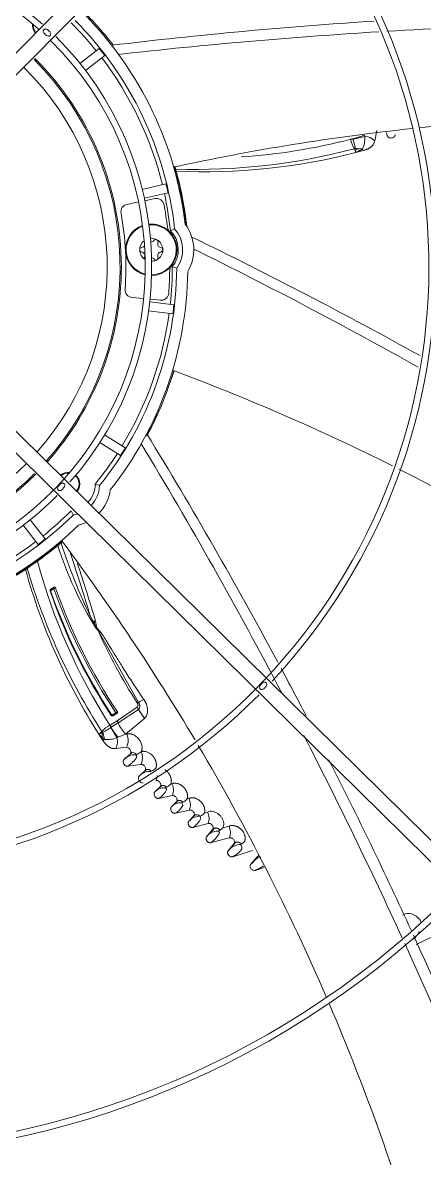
# Model space of a CAD drawing. Header units: millimetres. Extents: x 113490 to 142599, y -20467 to 115.
# Drawn here: x 131372.2 to 131527.9, y -11706.1 to -11265.2 of the extents above; entities that cross this region are included whole.
import ezdxf

# ---------------------------------------------------------------- set-up
doc = ezdxf.new("R2010")
doc.units = ezdxf.units.MM
doc.layers.add('DV3_0', color=7, linetype='Continuous')

msp = doc.modelspace()

# ---------------------------------------------------------------- linework, layer by layer
at = {"layer": 'DV3_0', "color": 7, "linetype": 'Continuous', "lineweight": 15}
for p, q in [((131455.86, -11189.57), (131305.36, -11342.19)), ((131310.28, -11345.75), (131460.19, -11193.73)), ((131401.88, -11275.23), (131394.44, -11281.05)), ((131404.03, -11277.99), (131396.6, -11283.8)), ((131508.72, -11311.09), (131509.54, -11307.04)), ((131499.42, -11310.5), (131499.4, -11310.42)), ((131500.38, -11310.46), (131500.33, -11310.31)), ((131504.85, -11309.41), (131500.38, -11310.46)), ((131500.39, -11310.5), (131500.38, -11310.46)), ((131500.79, -11314.18), (131501.15, -11313.76)), ((131500.83, -11314.21), (131501.16, -11313.9)), ((131500.88, -11314.26), (131500.83, -11314.21)), ((131500.88, -11314.26), (131501.12, -11314.17)), ((131501.16, -11313.9), (131501.15, -11313.76)), ((131504.04, -11314.26), (131501.16, -11313.9)), ((131504.24, -11314.88), (131501.46, -11315.62)), ((131427.8, -11327.82), (131418.6, -11329.94)), ((131428.59, -11331.23), (131419.39, -11333.35)), ((131412.71, -11335.76), (131417.15, -11334.84)), ((131419.6, -11334.33), (131423.48, -11333.52)), ((131429.5, -11345.99), (131431.14, -11345.23)), ((131430.24, -11359.99), (131431.94, -11360.57)), ((131623.33, -11674.11), (131314.04, -11369.11)), ((131419.12, -11372.36), (131414.6, -11371.91)), ((131425.55, -11373.01), (131421.6, -11372.61)), ((131310.48, -11374.03), (131619.15, -11678.41)), ((131430.44, -11378.23), (131421.07, -11377.08)), ((131430.87, -11374.76), (131421.5, -11373.61)), ((131412.01, -11430.27), (131404.01, -11425.27)), ((131410.16, -11433.24), (131402.15, -11428.24)), ((131400.37, -11444.32), (131402.06, -11444.94)), ((131390.99, -11454.74), (131391.79, -11456.35)), ((131378.24, -11467.79), (131372.42, -11460.35)), ((131380.99, -11465.63), (131375.18, -11458.19)), ((131382.87, -11485.9), (131382.93, -11485.8)), ((131383.05, -11485.8), (131384.34, -11484.95)), ((131383.16, -11485.2), (131384.45, -11484.35)), ((131400.71, -11499.77), (131400.61, -11499.62)), ((131400.71, -11499.77), (131400.7, -11499.63)), ((131400.92, -11499.97), (131400.91, -11499.67)), ((131408.84, -11536.24), (131416.58, -11530.94)), ((131409.23, -11537.03), (131417.09, -11531.82)), ((131416.58, -11530.94), (131417.09, -11531.82)), ((131416.62, -11529.31), (131417.12, -11529.09)), ((131417.09, -11531.82), (131419.41, -11535.29)), ((131406.12, -11537.91), (131408.84, -11536.24)), ((131406.71, -11534.08), (131406.53, -11534.15)), ((131408.34, -11533.11), (131406.84, -11534.01)), ((131408.89, -11533.31), (131407.39, -11534.22)), ((131402.92, -11540.5), (131402.96, -11540.44)), ((131402.92, -11540.5), (131403.08, -11540.71)), ((131402.96, -11540.44), (131403.35, -11540.66)), ((131402.97, -11540.39), (131403.48, -11540.61)), ((131403.35, -11540.66), (131403.48, -11540.61)), ((131403.89, -11543.51), (131403.35, -11540.66)), ((131406.05, -11537.95), (131406.12, -11537.91)), ((131406.35, -11538.87), (131406.38, -11538.85)), ((131406.38, -11538.85), (131406.51, -11538.76)), ((131408.75, -11542.78), (131406.38, -11538.85)), ((131406.51, -11538.76), (131409.23, -11537.03)), ((131403.36, -11543.9), (131401.8, -11541.48)), ((131412.09, -11541.49), (131409.23, -11542.59)), ((131408.33, -11546.98), (131412.42, -11546.53)), ((131413.87, -11549.14), (131411.54, -11551.25)), ((131414.44, -11548.69), (131412.74, -11550.23)), ((131416.16, -11549.51), (131416.51, -11549.33)), ((131418.08, -11553.14), (131413, -11553.86)), ((131416.52, -11550.13), (131416.16, -11549.51)), ((131417.42, -11557.72), (131419.58, -11555.71)), ((131420.27, -11555.15), (131418.58, -11556.71)), ((131421.98, -11555.94), (131422.18, -11555.83)), ((131423.89, -11554.67), (131423.83, -11554.69)), ((131423.48, -11563.83), (131425.48, -11561.91)), ((131426.14, -11561.36), (131423.96, -11563.44)), ((131427.57, -11562.26), (131428.03, -11561.99)), ((131427.57, -11562.26), (131427.83, -11562.66)), ((131427.83, -11562.66), (131428.06, -11563.09)), ((131430.11, -11560.69), (131429.66, -11560.81)), ((131430.22, -11565.27), (131425.05, -11566.36)), ((131436.66, -11566.39), (131435.98, -11566.59)), ((131429.91, -11569.66), (131431.83, -11567.75)), ((131432.49, -11567.2), (131430.38, -11569.27)), ((131436.86, -11570.88), (131431.53, -11572.14)), ((131433.93, -11568.07), (131434.37, -11567.8)), ((131434.17, -11568.57), (131434.38, -11569.09)), ((131436.66, -11575.22), (131438.52, -11573.31)), ((131436.66, -11575.22), (131437.73, -11574.22)), ((131439.16, -11572.76), (131437.13, -11574.83)), ((131441.06, -11573.32), (131441.21, -11573.75)), ((131441.21, -11573.75), (131441.33, -11574.17)), ((131443.88, -11571.67), (131442.68, -11572.06)), ((131444.15, -11576.13), (131438.33, -11577.66)), ((131443.57, -11581.16), (131445.89, -11578.49)), ((131446.56, -11577.92), (131444.63, -11580.13)), ((131447.26, -11579.1), (131448.13, -11579.05)), ((131448.13, -11579.05), (131448.75, -11578.64)), ((131448.13, -11579.05), (131448.35, -11579.34)), ((131448.35, -11579.34), (131448.57, -11579.66)), ((131452.11, -11577.2), (131449.74, -11577.96)), ((131452.39, -11581.67), (131445.29, -11583.54)), ((131451.91, -11586.69), (131454.16, -11583.99)), ((131454.83, -11583.41), (131452.99, -11585.6)), ((131456.29, -11584.3), (131456.73, -11584.26)), ((131456.73, -11584.26), (131457.05, -11584.04)), ((131451.91, -11586.69), (131453.25, -11585.41)), ((131461.4, -11586.62), (131453.7, -11589.02)), ((131457.08, -11584.96), (131457.16, -11585.24)), ((131460.62, -11592), (131463.23, -11588.9)), ((131463.89, -11588.35), (131461.12, -11591.61)), ((131465.82, -11593.16), (131462.45, -11594.3)), ((131530.55, -11620.32), (131524.83, -11623.06))]:
    msp.add_line(p, q, dxfattribs=at)
at = {"layer": 'DV3_0', "color": 7, "linetype": 'Continuous', "lineweight": 20}
for p, q in [((131499.42, -11310.52), (131499.42, -11310.5)), ((131500.33, -11310.31), (131504.82, -11308.9)), ((131504.82, -11308.9), (131504.85, -11309.41)), ((131500.83, -11314.21), (131500.79, -11314.18)), ((131501.46, -11315.62), (131500.88, -11314.26)), ((131501.12, -11314.17), (131503.07, -11314.84)), ((131503.07, -11314.84), (131501.46, -11315.62)), ((131504.04, -11314.26), (131503.07, -11314.84)), ((131504.24, -11314.88), (131504.04, -11314.26)), ((131424.38, -11417.6), (131424.25, -11417.54)), ((131399.5, -11497.65), (131398.54, -11495.79)), ((131400.27, -11499.05), (131399.95, -11497.6)), ((131400.61, -11499.62), (131400.27, -11499.05)), ((131400.91, -11499.67), (131400.49, -11497.55)), ((131400.61, -11499.62), (131400.7, -11499.63)), ((131400.91, -11500.06), (131400.67, -11500.39)), ((131401.44, -11501.2), (131400.67, -11500.39)), ((131400.7, -11499.63), (131400.91, -11499.67)), ((131400.82, -11499.94), (131400.71, -11499.77)), ((131400.82, -11499.94), (131400.92, -11499.97)), ((131400.91, -11500.06), (131400.92, -11499.97)), ((131401.17, -11500.63), (131400.91, -11500.06)), ((131401.44, -11501.2), (131401.17, -11500.63)), ((131401.44, -11501.2), (131401.68, -11500.87)), ((131417.12, -11529.09), (131401.44, -11501.2)), ((131419.41, -11535.29), (131412.09, -11541.49)), ((131401.8, -11541.48), (131402.92, -11540.5)), ((131402.96, -11540.44), (131402.97, -11540.39)), ((131406.03, -11537.96), (131406.05, -11537.95)), ((131403.04, -11542.76), (131401.8, -11541.48)), ((131403.08, -11540.71), (131403.04, -11542.76)), ((131403.89, -11543.51), (131403.04, -11542.76)), ((131403.36, -11543.9), (131403.89, -11543.51)), ((131409.23, -11542.59), (131408.75, -11542.78))]:
    msp.add_line(p, q, dxfattribs=at)
at = {"layer": 'DV3_0', "color": 7, "linetype": 'Continuous', "lineweight": 15}
for centre, radius, start, end in [((131296.24, -11359.99), 236, 317.0271, 45.7088), ((131296.24, -11359.99), 233.5, 316.4663, 45.8392), ((131296.24, -11359.99), 126, 48.3991, 135.1791), ((131296.24, -11359.99), 123.5, 48.3006, 90), ((131296.24, -11359.99), 140.5, 37.8001, 44.5323), ((131296.24, -11359.99), 140, 6.7677, 44.2323), ((131380.55, -11266.35), 4.5, 172.604, 221.7492), ((131380.55, -11266.35), 4.25, 174.8173, 221.5341), ((131296.24, -11359.99), 134, 38.7483, 45.0009), ((131296.24, -11359.99), 135.7, 6.2429, 44.7571), ((131626.61, -13101.74), 1840.9, 93.67624, 96.85972), ((131626.5, -13186.65), 1921.39, 90.02851, 93.37418), ((131296.24, -11359.99), 126, 318.4756, 45.1616), ((131626.5, -13186.65), 1921.39, 93.4677, 96.48783), ((131296.24, -11359.99), 123.5, 317.6348, 45.2819), ((131296.24, -11359.99), 113.75, 318.4247, 44.9979), ((131296.24, -11359.99), 114.25, 0, 45.0818), ((131296.24, -11359.99), 134, 13.7483, 37.2517), ((131616.17, -12173.61), 872.25, 88.82742, 95.92318), ((131616.17, -12173.61), 872.25, 96.10944, 102.2715), ((131441.98, -11087.98), 229.83, 273.7436, 284.4718), ((131500.02, -11313.43), 3, 83.1052, 101.6036), ((131499.97, -11313.43), 2.96, 81.7265, 100.6224), ((131510.33, -11308.54), 11.08, 190.2785, 210.594), ((131470.61, -11319.16), 31.02, 10.0291, 16.2291), ((131504.73, -11314.98), 5.57, 44.234, 88.773), ((131518.21, -11306.69), 5.19, 193.4825, 210.9685), ((131439.03, -11081.5), 240.73, 268.2172, 284.865), ((131442.47, -11087.41), 235.71, 267.3918, 284.4925), ((131500.7, -11313.97), 0.473, 334.4881, 7.6188), ((131296.24, -11359.99), 140.5, 6.3104, 16.1431), ((131424.09, -11336.46), 3, 10.4277, 101.75), ((131296.24, -11359.99), 134, 5.9991, 12.2517), ((131413.32, -11338.7), 3, 101.75, 190.3054), ((131296.24, -11359.99), 133, 6.6363, 10.4277), ((131296.24, -11359.99), 116, 355.6946, 10.3054), ((131422.07, -11353.4), 10, 109.6905, 256.3095), ((131422.07, -11353.4), 10, 0, 95.2742), ((131431.33, -11344.27), 3, 186.6363, 224.568), ((131422.07, -11353.4), 10.5, 321.1098, 44.8902), ((131422.07, -11353.4), 12.2, 324.0148, 41.9852), ((131422.07, -11353.4), 16.5, 329.1138, 36.8862), ((131422.07, -11353.4), 4.48, 127.8113, 180), ((131422.07, -11353.4), 4.48, 90, 94.0175), ((131422.07, -11348.92), 1.36, 261.428, 322.4776), ((131422.07, -11353.4), 4.47, 60, 90), ((131423.86, -11350.3), 0.895, 60, 142.4776), ((131422.07, -11353.4), 4.48, 0, 60), ((131423.86, -11350.3), 0.895, 337.5224, 60), ((131425.94, -11351.16), 1.36, 157.5224, 262.4776), ((130632.29, -13004.2), 1841.3, 60.95292, 64.05747), ((131418.49, -11353.4), 0.895, 97.5224, 180), ((131422.07, -11353.4), 4.48, 180, 238.1887), ((131418.49, -11353.4), 0.895, 180, 262.4776), ((131418.19, -11351.16), 1.36, 277.5224, 338.4565), ((131418.19, -11355.63), 1.36, 337.5224, 82.4776), ((131422.07, -11353.4), 10, 270, 0), ((131422.07, -11353.4), 4.48, 300, 0), ((131425.94, -11355.63), 1.36, 97.5224, 202.4776), ((131425.65, -11353.4), 0.895, 0, 82.4776), ((131425.65, -11353.4), 0.895, 277.5224, 0), ((130586.55, -13075.18), 1921.33, 60.74083, 63.6758), ((131420.28, -11356.5), 0.895, 157.5224, 230.5125), ((131422.07, -11357.87), 1.36, 37.5224, 84.745), ((131422.07, -11353.4), 4.48, 271.9825, 300), ((131423.86, -11356.5), 0.895, 217.5224, 300), ((131423.86, -11356.5), 0.895, 300, 22.4776), ((131432.23, -11361.5), 3, 141.432, 179.3637), ((131296.24, -11359.99), 114.25, 318.4114, 0), ((131296.24, -11359.99), 135.7, 321.2429, 359.7571), ((131296.24, -11359.99), 140, 321.7677, 359.2323), ((131296.24, -11359.99), 133, 355.5723, 359.3637), ((131296.24, -11359.99), 134, 353.7483, 0.0009), ((131414.9, -11368.92), 3, 175.6946, 264.25), ((131425.85, -11370.03), 3, 264.25, 355.5723), ((131296.24, -11359.99), 134, 328.7483, 352.2517), ((131296.24, -11359.99), 140.5, 336.3104, 343.3028), ((131309.83, -11361), 127.37, 339.734, 341.9536), ((131125.51, -12217.42), 872.25, 63.43384, 69.5445), ((131296.24, -11359.99), 140.5, 332.3654, 335.7939), ((129849.13, -12384.07), 1840.9, 28.22591, 31.40572), ((129771.86, -12419.24), 1921.39, 27.72245, 31.03383), ((131296.24, -11359.99), 134, 320.9991, 327.2517), ((131125.51, -12217.42), 872.25, 56.07412, 63.24774), ((131296.24, -11359.99), 114.25, 251.4688, 315.1695), ((131296.24, -11359.99), 113.75, 252.7316, 315.086), ((131296.24, -11359.99), 123.5, 316.2428, 317.6348), ((131389.87, -11444.3), 4.5, 82.604, 131.7492), ((131389.87, -11444.3), 4.25, 84.8173, 131.5341), ((131389.87, -11444.3), 4.25, 0, 48), ((131389.87, -11444.3), 4.5, 0, 48), ((131296.24, -11359.99), 123.5, 226.1082, 316.2428), ((131389.87, -11444.3), 4.25, 319.2681, 0), ((131389.87, -11444.3), 4.5, 318, 0), ((131389.87, -11444.3), 10.5, 316.9653, 359.8902), ((131389.87, -11444.3), 12.2, 316.7471, 356.9852), ((131389.87, -11444.3), 16.5, 316.3964, 351.8862), ((131296.24, -11359.99), 126, 270, 315.2026), ((131296.24, -11359.99), 135.7, 276.2429, 314.7571), ((131296.24, -11359.99), 134, 308.7483, 315.0009), ((131389.87, -11444.3), 12.2, 279.0148, 287.4816), ((131296.24, -11359.99), 140, 276.7677, 314.2323), ((131389.87, -11444.3), 16.5, 284.1138, 295.142), ((131296.24, -11359.99), 134, 283.7483, 307.2517), ((131296.24, -11359.99), 140.5, 299.6325, 310.6019), ((130689.06, -11989.01), 872.25, 30.70257, 36.8175), ((131600.14, -11414.25), 230.17, 195.1216, 212.5095), ((131600.64, -11414.63), 235.85, 195.4508, 212.5348), ((131605.36, -11409.44), 241.06, 196.2834, 212.9029), ((131383.48, -11485.74), 0.635, 120.3769, 194.3524), ((131585.84, -11416.28), 214.58, 198.9328, 213.3194), ((131383.39, -11485.63), 0.493, 117.9807, 200.505), ((131587.03, -11415.28), 215.94, 199.0626, 213.3779), ((131587.49, -11414.91), 216.38, 199.1244, 213.3976), ((131383.63, -11481.79), 3.25, 282.6415, 295.2259), ((131591.01, -11412.02), 219.15, 199.4393, 213.5401), ((131591.29, -11411.87), 218.76, 199.4529, 213.5312), ((131403.43, -11498.07), 3.21, 215.5979, 218.278), ((131592.32, -11416.25), 208.93, 203.992, 212.7603), ((131296.24, -11359.99), 551.5, 285.4775, 344.5225), ((129849.13, -12384.07), 1840.9, 27.49382, 28.13982), ((131296.24, -11359.99), 233.5, 225.7814, 315.7154), ((131296.24, -11359.99), 233.5, 315.7154, 316.4663), ((131296.24, -11359.99), 236, 270, 315.2644), ((131396.17, -11488.63), 45.56, 297.3771, 300.36), ((131406.27, -11533.06), 1.11, 293.1128, 301.0288), ((131407.12, -11533.82), 0.486, 212.6809, 304.1901), ((131405.14, -11527.64), 6.34, 300.3343, 306.7823), ((131411.35, -11547.8), 11.19, 118.3562, 138.4923), ((131403.14, -11540.23), 0.478, 262.6265, 295.5933), ((131389.15, -11513.63), 30.55, 297.9795, 304.2758), ((131403.46, -11539.36), 2.93, 9.6098, 28.6807), ((131403.47, -11539.42), 2.97, 10.9843, 29.6557), ((131403.45, -11544.38), 5.53, 331.8842, 16.797), ((131377.12, -11363.84), 181.06, 281.1372, 281.3151), ((131407.43, -11543.73), 5.72, 330.7489, 24.2522), ((129771.86, -12419.24), 1921.39, 24.56568, 27.16861), ((131415.46, -11554.66), 5.2, 82.2332, 138.9483), ((131414.06, -11543.7), 6.13, 293.4978, 312.3418), ((131412.66, -11550.56), 6, 334.5296, 22.8148), ((131418.27, -11548.3), 0.106, 127.455, 138.9521), ((130689.06, -11989.01), 872.25, 23.32871, 30.53654), ((131407.01, -11544.69), 10.96, 303.1447, 330.2122), ((129849.13, -12384.07), 1840.9, 24.60001, 26.89057), ((131421.38, -11561.13), 5.22, 83.3621, 139.2655), ((131419.66, -11550.42), 5.97, 295.061, 314.3575), ((131418.79, -11557.06), 5.64, 335.6062, 355.4046), ((131426.95, -11566.75), 4.54, 82.1058, 139.9003), ((131425.43, -11556.67), 5.92, 296.0332, 315.5868), ((131425.29, -11563.1), 5.39, 336.3081, 26.5856), ((131420.46, -11559.1), 8.58, 302.2935, 332.2899), ((131431.7, -11562.55), 5.89, 296.95, 316.6197), ((131432.08, -11568.84), 5.2, 336.8968, 28.1141), ((131433.37, -11572.54), 4.5, 82.8527, 140.2674), ((131425.56, -11563.71), 10.33, 305.3082, 328.6579), ((131428.1, -11571.13), 6.59, 22.8107, 27.6678), ((131440.77, -11578.86), 5.55, 87.0019, 123.1926), ((131432.19, -11569.33), 10.35, 306.4065, 332.1042), ((131438.32, -11568.14), 5.86, 297.8556, 317.9842), ((131439.48, -11574.17), 5.06, 337.2472, 29.5928), ((131447.87, -11584.53), 5.46, 96.3262, 141.9258), ((131438.88, -11574.8), 10.84, 306.252, 333.384), ((131446, -11573.5), 5.83, 298.135, 309.9847), ((131447.73, -11579.72), 5.06, 337.3362, 29.9393), ((131456.96, -11590.87), 6.6, 95.7956, 124.1612), ((131454.15, -11578.99), 5.82, 299.8593, 314.3251), ((131451.27, -11586.53), 6.03, 7.0938, 12.3213), ((131466.24, -11594.81), 6.04, 106.4811, 137.7838), ((131469.7, -11599.19), 11.58, 133.2213, 141.6416), ((131296.24, -11359.99), 343.5, 225.9212, 315.6512), ((131296.24, -11359.99), 346, 270, 315.3179), ((129849.13, -12384.07), 1840.9, 21.02717, 24.54064), ((129771.86, -12419.24), 1921.39, 21.16348, 24.49317), ((130689.06, -11989.01), 872.25, 15.92715, 23.15375), ((131296.24, -11359.99), 453.5, 225.9915, 315.56), ((131296.24, -11359.99), 456, 270, 315.5611)]:
    msp.add_arc(centre, radius, start, end, dxfattribs=at)
at = {"layer": 'DV3_0', "color": 7, "linetype": 'Continuous', "lineweight": 20}
for centre, radius, start, end in [((131296.24, -11359.99), 108.75, 318.5638, 45.4011), ((131500.19, -11313.2), 2.89, 87.0676, 105.6955), ((131494.28, -11310.14), 10.59, 337.0766, 3.9275), ((131466.14, -11323.08), 36.1, 11.929, 14.2834), ((131296.24, -11359.99), 140.35, 6.5068, 15.9471), ((131422.07, -11353.4), 9.71, 110.0694, 255.9306), ((131422.07, -11353.4), 9.71, 0, 95.2074), ((131422.07, -11353.4), 9.71, 270.7926, 0), ((131296.24, -11359.99), 140.35, 332.0548, 335.7939), ((131296.24, -11359.99), 108.75, 249.0395, 315.4011), ((131296.24, -11359.99), 140.35, 299.6151, 310.5445), ((131521.78, -11425.14), 142.58, 197.5793, 211.8537), ((131591.69, -11402.41), 214.54, 197.5546, 205.8027), ((130121.51, -11886.84), 1335.56, 17.02527, 18.12677), ((130665.91, -11715.7), 766.29, 16.54046, 18.29437), ((131440.79, -11475.77), 46.74, 207.9173, 209.8819), ((131516.79, -11390.85), 159.23, 223.3026, 223.7042), ((131406.42, -11537.94), 2.96, 17.8925, 35.1018), ((131403.74, -11539.5), 2.86, 14.9315, 33.7265), ((131424.56, -11528.83), 20.6, 208.8348, 221.922), ((131427.02, -11528.75), 19.62, 204.9566, 220.4757), ((131383.6, -11509.77), 36.56, 299.8509, 302.1929), ((131404.79, -11532.92), 10.63, 265.1255, 291.8661)]:
    msp.add_arc(centre, radius, start, end, dxfattribs=at)
at = {"layer": 'DV3_0', "color": 7, "linetype": 'Continuous', "lineweight": 15}
for centre, major_axis, ratio, start_param, end_param in [((131399.76, -11279.11), (13.43, -17.19), 0.186545, 1.490488, 1.651105), ((131424.24, -11330.44), (4.91, -21.26), 0.186545, 1.490488, 1.651105), ((131426.63, -11376), (-2.66, -21.65), 0.186545, 1.490488, 1.651105), ((131252.75, -11345.04), (176.32, -60.71), 0.866796, -0.078814, -0.070986), ((131407.65, -11429.61), (-11.56, -18.5), 0.186545, 1.490488, 1.651105), ((131377.12, -11463.51), (-17.19, -13.43), 0.186545, 1.490488, 1.651105)]:
    msp.add_ellipse(centre, major_axis=major_axis, ratio=ratio, start_param=start_param, end_param=end_param, dxfattribs=at)
at = {"layer": 'DV3_0', "color": 7, "linetype": 'Continuous', "lineweight": 20}
for centre, major_axis, ratio, start_param, end_param in [((131423.93, -11417.39), (0.456, -0.205), 0.498451, 0, 1.57124), ((131423.93, -11417.39), (0.302, -0.399), 0.432332, 0.901374, 1.803204), ((131424.44, -11416.24), (0.458, -0.201), 0.498743, 0, 1.571241), ((131379.24, -11513.2), (36.82, 12.36), 0.272936, 0.884781, 0.899668), ((131379.24, -11513.2), (36.82, 12.36), 0.272936, 0.867185, 0.884781)]:
    msp.add_ellipse(centre, major_axis=major_axis, ratio=ratio, start_param=start_param, end_param=end_param, dxfattribs=at)
at = {"layer": 'DV3_0', "color": 7, "linetype": 'Continuous', "lineweight": 15}
for points, knots in [([(131382.87, -11270.23), (131382.82, -11270.27), (131382.73, -11270.35), (131382.49, -11270.46), (131382.09, -11270.5), (131381.65, -11270.32), (131381.26, -11270.05), (131380.85, -11269.7), (131380.44, -11269.24), (131380.2, -11268.71), (131380.22, -11268.32), (131380.33, -11268.09), (131380.41, -11268), (131380.45, -11267.95)], [0, 0, 0, 0, 0.040646, 0.082274, 0.181944, 0.323646, 0.41357, 0.509807, 0.690903, 0.824258, 0.919018, 0.959797, 1, 1, 1, 1]), ([(131380.45, -11267.95), (131380.5, -11267.91), (131380.59, -11267.83), (131380.83, -11267.71), (131381.24, -11267.67), (131381.68, -11267.85), (131382.08, -11268.11), (131382.39, -11268.38), (131382.67, -11268.68), (131382.94, -11269.05), (131383.13, -11269.46), (131383.1, -11269.85), (131382.99, -11270.09), (131382.91, -11270.18), (131382.87, -11270.23)], [0, 0, 0, 0, 0.040717, 0.082601, 0.183674, 0.325225, 0.413967, 0.5088, 0.602375, 0.688214, 0.822702, 0.918959, 0.959862, 1, 1, 1, 1]), ([(131504.24, -11314.88), (131504.36, -11314.85), (131504.59, -11314.79), (131504.93, -11314.68), (131505.25, -11314.57), (131505.55, -11314.46), (131505.83, -11314.34), (131506.1, -11314.21), (131506.36, -11314.09), (131506.59, -11313.96), (131506.82, -11313.82), (131507.03, -11313.68), (131507.22, -11313.53), (131507.4, -11313.38), (131507.62, -11313.19), (131507.87, -11312.93), (131508.12, -11312.6), (131508.33, -11312.25), (131508.5, -11311.88), (131508.63, -11311.5), (131508.69, -11311.23), (131508.72, -11311.09)], [0, 0, 0, 0, 0.056641, 0.110783, 0.162557, 0.212098, 0.259543, 0.305035, 0.348719, 0.390746, 0.431269, 0.470446, 0.508434, 0.545395, 0.581486, 0.649318, 0.716602, 0.784371, 0.853612, 0.925225, 1, 1, 1, 1]), ([(131513.76, -11309.37), (131513.81, -11309.49), (131513.98, -11309.71), (131514.37, -11309.95), (131514.87, -11310.05), (131515.41, -11310), (131515.92, -11309.81), (131516.31, -11309.52), (131516.58, -11309.18), (131516.68, -11308.92), (131516.7, -11308.79)], [0, 0, 0, 0, 0.124936, 0.249948, 0.37496, 0.499972, 0.624984, 0.749995, 0.875007, 1, 1, 1, 1]), ([(131386, -11446.62), (131385.96, -11446.58), (131385.88, -11446.49), (131385.76, -11446.25), (131385.73, -11445.84), (131385.91, -11445.4), (131386.17, -11445.01), (131386.53, -11444.6), (131386.99, -11444.19), (131387.52, -11443.95), (131387.9, -11443.98), (131388.14, -11444.09), (131388.23, -11444.17), (131388.27, -11444.2)], [0, 0, 0, 0, 0.040646, 0.082274, 0.181944, 0.323646, 0.41357, 0.509807, 0.690903, 0.824258, 0.919018, 0.959797, 1, 1, 1, 1]), ([(131388.27, -11444.2), (131388.31, -11444.25), (131388.4, -11444.34), (131388.51, -11444.59), (131388.55, -11444.99), (131388.38, -11445.44), (131388.12, -11445.83), (131387.85, -11446.15), (131387.55, -11446.43), (131387.18, -11446.7), (131386.77, -11446.88), (131386.38, -11446.85), (131386.14, -11446.74), (131386.05, -11446.66), (131386, -11446.62)], [0, 0, 0, 0, 0.040717, 0.082601, 0.183674, 0.325225, 0.413967, 0.5088, 0.602375, 0.688214, 0.822702, 0.918959, 0.959862, 1, 1, 1, 1]), ([(131383.05, -11485.8), (131383.02, -11485.8), (131382.97, -11485.81), (131382.94, -11485.81), (131382.93, -11485.8)], [0, 0, 0, 0, 0.499963, 1, 1, 1, 1]), ([(131383.05, -11485.8), (131383.05, -11485.78), (131383.03, -11485.74), (131383.01, -11485.69), (131382.99, -11485.62), (131382.98, -11485.54), (131382.98, -11485.44), (131383.01, -11485.36), (131383.05, -11485.29), (131383.1, -11485.23), (131383.14, -11485.21), (131383.16, -11485.2)], [0, 0, 0, 0, 0.068654, 0.146101, 0.232585, 0.334041, 0.480381, 0.632297, 0.740255, 0.880768, 1, 1, 1, 1]), ([(131384.34, -11484.95), (131384.28, -11484.84), (131384.26, -11484.71), (131384.3, -11484.48), (131384.36, -11484.39), (131384.45, -11484.35)], [0, 0, 0, 0, 0.5, 0.5, 1, 1, 1, 1]), ([(131384.45, -11484.35), (131384.46, -11484.34), (131384.49, -11484.33), (131384.54, -11484.31), (131384.6, -11484.31), (131384.67, -11484.33), (131384.75, -11484.37), (131384.84, -11484.43), (131384.91, -11484.52), (131384.98, -11484.62), (131385, -11484.69), (131385.02, -11484.72)], [0, 0, 0, 0, 0.075079, 0.150644, 0.228664, 0.352639, 0.477385, 0.607267, 0.740203, 0.871682, 1, 1, 1, 1]), ([(131464.33, -11523.86), (131464.29, -11523.81), (131464.21, -11523.72), (131464.09, -11523.49), (131464.06, -11523.09), (131464.23, -11522.65), (131464.5, -11522.26), (131464.77, -11521.95), (131465.08, -11521.67), (131465.45, -11521.4), (131465.87, -11521.21), (131466.26, -11521.24), (131466.49, -11521.35), (131466.58, -11521.43), (131466.63, -11521.47)], [0, 0, 0, 0, 0.040488, 0.081902, 0.180627, 0.320355, 0.409206, 0.504808, 0.600124, 0.687341, 0.822717, 0.918807, 0.959755, 1, 1, 1, 1]), ([(131466.63, -11521.47), (131466.67, -11521.51), (131466.75, -11521.6), (131466.87, -11521.85), (131466.9, -11522.25), (131466.73, -11522.68), (131466.46, -11523.07), (131466.19, -11523.38), (131465.89, -11523.66), (131465.52, -11523.94), (131465.1, -11524.12), (131464.7, -11524.09), (131464.47, -11523.98), (131464.37, -11523.9), (131464.33, -11523.86)], [0, 0, 0, 0, 0.040529, 0.082096, 0.181604, 0.321297, 0.409637, 0.504692, 0.598943, 0.685714, 0.821727, 0.918717, 0.959765, 1, 1, 1, 1]), ([(131407.39, -11534.22), (131407.36, -11534.23), (131407.32, -11534.26), (131407.24, -11534.29), (131407.16, -11534.32), (131407.06, -11534.34), (131406.94, -11534.35), (131406.81, -11534.34), (131406.7, -11534.3), (131406.6, -11534.24), (131406.55, -11534.18), (131406.53, -11534.15)], [0, 0, 0, 0, 0.099456, 0.197178, 0.293807, 0.390006, 0.537714, 0.671041, 0.795208, 0.901241, 1, 1, 1, 1]), ([(131406.84, -11534.01), (131406.91, -11534.12), (131407.02, -11534.2), (131407.22, -11534.28), (131407.32, -11534.27), (131407.39, -11534.22)], [0, 0, 0, 0, 0.5, 0.5, 1, 1, 1, 1]), ([(131408.34, -11533.11), (131408.35, -11533.12), (131408.37, -11533.15), (131408.41, -11533.19), (131408.44, -11533.22), (131408.49, -11533.26), (131408.54, -11533.3), (131408.63, -11533.35), (131408.73, -11533.36), (131408.82, -11533.35), (131408.87, -11533.32), (131408.89, -11533.31)], [0, 0, 0, 0, 0.074951, 0.140477, 0.196539, 0.243124, 0.374483, 0.49079, 0.674123, 0.840338, 1, 1, 1, 1]), ([(131408.94, -11532.71), (131408.95, -11532.73), (131408.97, -11532.77), (131409, -11532.83), (131409.02, -11532.9), (131409.04, -11532.98), (131409.04, -11533.07), (131409.02, -11533.17), (131408.97, -11533.25), (131408.92, -11533.29), (131408.89, -11533.31)], [0, 0, 0, 0, 0.086581, 0.173323, 0.261691, 0.392619, 0.521302, 0.685994, 0.841523, 1, 1, 1, 1]), ([(131403.36, -11543.9), (131403.43, -11544), (131403.56, -11544.2), (131403.77, -11544.49), (131403.97, -11544.76), (131404.17, -11545.01), (131404.37, -11545.24), (131404.57, -11545.46), (131404.77, -11545.66), (131404.97, -11545.85), (131405.17, -11546.02), (131405.37, -11546.17), (131405.57, -11546.31), (131405.76, -11546.44), (131406.02, -11546.59), (131406.34, -11546.74), (131406.73, -11546.88), (131407.12, -11546.97), (131407.52, -11547.02), (131407.93, -11547.03), (131408.2, -11547), (131408.33, -11546.98)], [0, 0, 0, 0, 0.057027, 0.111487, 0.163518, 0.213259, 0.260853, 0.306447, 0.350191, 0.392239, 0.432746, 0.471873, 0.509778, 0.546624, 0.582569, 0.6503, 0.717455, 0.785065, 0.854112, 0.925494, 1, 1, 1, 1]), ([(131412.64, -11541.38), (131412.7, -11541.36), (131412.82, -11541.33), (131413, -11541.3), (131413.18, -11541.28), (131413.36, -11541.27), (131413.55, -11541.26), (131413.73, -11541.27), (131413.92, -11541.29), (131414.11, -11541.32), (131414.3, -11541.35), (131414.49, -11541.4), (131414.68, -11541.46), (131415.08, -11541.6), (131415.67, -11541.88), (131416.41, -11542.4), (131417.02, -11543.01), (131417.52, -11543.64), (131417.9, -11544.29), (131418.21, -11544.96), (131418.38, -11545.56), (131418.47, -11546.06), (131418.51, -11546.44), (131418.52, -11546.82), (131418.49, -11547.18), (131418.43, -11547.54), (131418.34, -11547.89), (131418.25, -11548.11), (131418.21, -11548.22)], [0, 0, 0, 0, 0.01916, 0.038106, 0.056888, 0.075557, 0.094165, 0.112765, 0.131411, 0.150154, 0.169045, 0.188136, 0.207474, 0.227106, 0.308139, 0.388604, 0.471786, 0.538196, 0.605101, 0.673066, 0.74109, 0.778944, 0.816044, 0.852661, 0.889074, 0.925575, 0.962455, 1, 1, 1, 1]), ([(131412.42, -11546.53), (131412.88, -11546.48), (131413.44, -11546.75), (131414.01, -11547.54), (131414.15, -11547.88), (131414.21, -11548.56), (131414.12, -11548.91), (131413.87, -11549.14)], [0, 0, 0, 0, 0.5, 0.5, 0.75, 0.75, 1, 1, 1, 1]), ([(131416.51, -11549.33), (131416.05, -11548.9), (131415.49, -11548.63), (131414.52, -11548.56), (131414.1, -11548.75), (131413.87, -11549.14)], [0, 0, 0, 0, 0.5, 0.5, 1, 1, 1, 1]), ([(131423.83, -11554.69), (131423.85, -11554.64), (131423.89, -11554.53), (131423.94, -11554.37), (131423.98, -11554.2), (131424.01, -11554.04), (131424.04, -11553.87), (131424.06, -11553.71), (131424.07, -11553.54), (131424.08, -11553.37), (131424.07, -11553.2), (131424.07, -11553.04), (131424.05, -11552.87), (131424.03, -11552.71), (131424.01, -11552.55), (131423.97, -11552.39), (131423.94, -11552.23), (131423.9, -11552.07), (131423.85, -11551.92), (131423.8, -11551.76), (131423.74, -11551.62), (131423.69, -11551.47), (131423.62, -11551.32), (131423.56, -11551.18), (131423.49, -11551.05), (131423.42, -11550.91), (131423.34, -11550.78), (131423.27, -11550.65), (131423.19, -11550.53), (131423.1, -11550.41), (131423.02, -11550.29), (131422.94, -11550.18), (131422.85, -11550.07), (131422.77, -11549.97), (131422.68, -11549.86), (131422.59, -11549.77), (131422.37, -11549.53), (131422, -11549.19), (131421.45, -11548.79), (131420.9, -11548.49), (131420.43, -11548.3), (131420.04, -11548.19), (131419.72, -11548.13), (131419.4, -11548.09), (131419.09, -11548.08), (131418.79, -11548.1), (131418.49, -11548.14), (131418.3, -11548.19), (131418.21, -11548.22)], [0, 0, 0, 0, 0.018271, 0.036367, 0.054293, 0.072053, 0.089651, 0.107087, 0.124357, 0.141458, 0.15839, 0.17515, 0.19174, 0.208158, 0.224405, 0.240482, 0.256387, 0.272115, 0.287663, 0.303028, 0.318207, 0.3332, 0.348005, 0.36262, 0.377045, 0.391281, 0.405327, 0.419176, 0.432823, 0.446261, 0.459487, 0.4725, 0.485297, 0.497878, 0.510245, 0.522398, 0.534339, 0.599607, 0.661765, 0.720651, 0.776416, 0.808812, 0.841042, 0.873103, 0.905011, 0.936795, 0.968461, 1, 1, 1, 1]), ([(131411.54, -11551.25), (131411.44, -11551.33), (131411.28, -11551.56), (131411.18, -11552), (131411.24, -11552.51), (131411.45, -11553.01), (131411.79, -11553.43), (131412.18, -11553.72), (131412.59, -11553.87), (131412.86, -11553.88), (131413, -11553.86)], [0, 0, 0, 0, 0.124936, 0.249948, 0.37496, 0.499972, 0.624983, 0.749995, 0.875007, 1, 1, 1, 1]), ([(131419.58, -11555.71), (131419.62, -11555.66), (131419.71, -11555.57), (131419.84, -11555.33), (131419.91, -11554.96), (131419.84, -11554.46), (131419.61, -11553.97), (131419.27, -11553.56), (131418.87, -11553.28), (131418.52, -11553.16), (131418.26, -11553.13), (131418.14, -11553.14), (131418.08, -11553.14)], [0, 0, 0, 0, 0.059896, 0.120557, 0.250312, 0.386572, 0.52658, 0.661624, 0.782933, 0.893402, 0.946876, 1, 1, 1, 1]), ([(131417.42, -11557.72), (131417.21, -11557.91), (131417.09, -11558.22), (131417.1, -11558.73), (131417.16, -11559.08), (131417.42, -11559.57), (131417.66, -11559.83), (131417.91, -11560.04), (131418.04, -11560.12), (131418.43, -11560.3), (131418.69, -11560.34), (131418.94, -11560.29)], [0, 0, 0, 0, 0.25, 0.25, 0.375, 0.5, 0.625, 0.625, 0.75, 0.75, 1, 1, 1, 1]), ([(131422.18, -11555.83), (131422.15, -11555.8), (131422.09, -11555.73), (131421.99, -11555.64), (131421.89, -11555.56), (131421.78, -11555.48), (131421.67, -11555.41), (131421.56, -11555.34), (131421.45, -11555.29), (131421.34, -11555.24), (131421.23, -11555.19), (131421.11, -11555.16), (131421, -11555.13), (131420.89, -11555.11), (131420.78, -11555.1), (131420.66, -11555.1), (131420.56, -11555.11), (131420.45, -11555.12), (131420.34, -11555.15), (131420.24, -11555.18), (131420.14, -11555.22), (131420.05, -11555.26), (131419.96, -11555.32), (131419.87, -11555.38), (131419.79, -11555.45), (131419.71, -11555.53), (131419.64, -11555.62), (131419.6, -11555.68), (131419.58, -11555.71)], [0, 0, 0, 0, 0.036444, 0.072973, 0.109626, 0.146433, 0.183416, 0.220587, 0.257954, 0.295519, 0.333281, 0.371238, 0.409385, 0.447719, 0.486241, 0.524952, 0.563852, 0.602932, 0.642178, 0.681573, 0.721097, 0.76073, 0.800452, 0.840247, 0.880102, 0.92001, 0.959973, 1, 1, 1, 1]), ([(131429.66, -11560.81), (131429.68, -11560.76), (131429.72, -11560.65), (131429.76, -11560.48), (131429.8, -11560.32), (131429.83, -11560.15), (131429.85, -11559.98), (131429.86, -11559.81), (131429.87, -11559.64), (131429.87, -11559.47), (131429.86, -11559.3), (131429.85, -11559.13), (131429.82, -11558.96), (131429.8, -11558.8), (131429.76, -11558.63), (131429.72, -11558.47), (131429.68, -11558.31), (131429.63, -11558.16), (131429.58, -11558), (131429.52, -11557.85), (131429.46, -11557.71), (131429.39, -11557.56), (131429.32, -11557.42), (131429.25, -11557.28), (131429.17, -11557.15), (131429.09, -11557.02), (131429.01, -11556.89), (131428.93, -11556.77), (131428.84, -11556.65), (131428.76, -11556.54), (131428.67, -11556.43), (131428.58, -11556.32), (131428.49, -11556.22), (131428.4, -11556.12), (131428.31, -11556.03), (131428.22, -11555.94), (131428.05, -11555.77), (131427.8, -11555.55), (131427.54, -11555.37), (131427.41, -11555.28), (131427.4, -11555.27)], [0, 0, 0, 0, 0.0188169, 0.037444, 0.0558864, 0.0741494, 0.0922368, 0.1101451, 0.1278699, 0.1454077, 0.1627565, 0.1799147, 0.1968819, 0.2136584, 0.2302451, 0.2466419, 0.2628435, 0.2788445, 0.2946408, 0.3102299, 0.3256097, 0.3407775, 0.3557312, 0.3704702, 0.3849944, 0.3993046, 0.4133954, 0.4272587, 0.4408884, 0.4542797, 0.4674296, 0.4803362, 0.4929989, 0.505418, 0.5175947, 0.5295311, 0.5412296, 0.5829164, 0.6240736, 0.6289809, 0.6289809, 0.6289809, 0.6289809]), ([(131425.48, -11561.91), (131425.52, -11561.86), (131425.61, -11561.76), (131425.74, -11561.51), (131425.8, -11561.14), (131425.72, -11560.63), (131425.47, -11560.15), (131425.11, -11559.75), (131424.7, -11559.49), (131424.36, -11559.38), (131424.1, -11559.36), (131423.98, -11559.38), (131423.92, -11559.38)], [0, 0, 0, 0, 0.06099, 0.122527, 0.253782, 0.391334, 0.532112, 0.667262, 0.786805, 0.8949, 0.947606, 1, 1, 1, 1]), ([(131428.03, -11561.99), (131428, -11561.96), (131427.94, -11561.9), (131427.84, -11561.81), (131427.74, -11561.73), (131427.63, -11561.66), (131427.53, -11561.59), (131427.42, -11561.53), (131427.31, -11561.48), (131427.2, -11561.43), (131427.09, -11561.39), (131426.98, -11561.36), (131426.87, -11561.33), (131426.76, -11561.32), (131426.65, -11561.31), (131426.54, -11561.31), (131426.43, -11561.32), (131426.33, -11561.33), (131426.23, -11561.35), (131426.13, -11561.39), (131426.03, -11561.42), (131425.94, -11561.47), (131425.85, -11561.52), (131425.77, -11561.59), (131425.69, -11561.66), (131425.61, -11561.73), (131425.54, -11561.82), (131425.5, -11561.88), (131425.48, -11561.91)], [0, 0, 0, 0, 0.036352, 0.072798, 0.109377, 0.146118, 0.18304, 0.220157, 0.257476, 0.295, 0.332728, 0.370656, 0.408782, 0.447104, 0.485619, 0.524332, 0.56324, 0.602335, 0.641603, 0.681028, 0.720589, 0.760269, 0.800046, 0.839906, 0.879834, 0.919824, 0.959877, 1, 1, 1, 1]), ([(131435.98, -11566.59), (131436, -11566.54), (131436.03, -11566.43), (131436.08, -11566.27), (131436.11, -11566.11), (131436.13, -11565.94), (131436.15, -11565.77), (131436.16, -11565.61), (131436.16, -11565.44), (131436.16, -11565.27), (131436.15, -11565.11), (131436.13, -11564.94), (131436.11, -11564.78), (131436.07, -11564.62), (131436.04, -11564.45), (131436, -11564.3), (131435.95, -11564.14), (131435.9, -11563.98), (131435.84, -11563.83), (131435.78, -11563.68), (131435.71, -11563.54), (131435.64, -11563.39), (131435.57, -11563.25), (131435.49, -11563.12), (131435.41, -11562.98), (131435.33, -11562.86), (131435.24, -11562.73), (131435.15, -11562.61), (131435.06, -11562.49), (131434.97, -11562.37), (131434.88, -11562.26), (131434.78, -11562.16), (131434.68, -11562.05), (131434.59, -11561.95), (131434.49, -11561.86), (131434.39, -11561.77), (131434.22, -11561.62), (131433.96, -11561.41), (131433.61, -11561.17), (131433.25, -11560.96), (131432.89, -11560.79), (131432.52, -11560.65), (131432.15, -11560.55), (131431.78, -11560.48), (131431.42, -11560.46), (131431.07, -11560.46), (131430.73, -11560.5), (131430.41, -11560.58), (131430.21, -11560.65), (131430.11, -11560.69)], [0, 0, 0, 0, 0.018442, 0.036725, 0.054854, 0.072835, 0.090674, 0.108365, 0.125903, 0.143287, 0.160511, 0.177577, 0.194483, 0.21123, 0.227819, 0.244251, 0.260522, 0.276624, 0.292555, 0.30831, 0.323889, 0.339287, 0.354502, 0.369535, 0.384384, 0.39905, 0.413529, 0.427811, 0.44189, 0.45576, 0.469417, 0.482859, 0.496085, 0.509094, 0.521889, 0.534471, 0.546843, 0.587075, 0.626952, 0.666379, 0.705324, 0.743814, 0.781842, 0.819366, 0.856387, 0.892912, 0.928997, 0.964692, 1, 1, 1, 1]), ([(131425.05, -11566.36), (131425.01, -11566.36), (131424.94, -11566.37), (131424.83, -11566.38), (131424.72, -11566.38), (131424.61, -11566.36), (131424.49, -11566.34), (131424.38, -11566.31), (131424.24, -11566.25), (131424.06, -11566.16), (131423.86, -11566.02), (131423.67, -11565.84), (131423.43, -11565.55), (131423.26, -11565.22), (131423.18, -11564.87), (131423.16, -11564.62), (131423.18, -11564.38), (131423.24, -11564.18), (131423.31, -11564.03), (131423.39, -11563.92), (131423.45, -11563.86), (131423.48, -11563.83)], [0, 0, 0, 0, 0.03153, 0.062353, 0.092698, 0.122808, 0.152931, 0.183314, 0.214201, 0.272671, 0.33125, 0.397261, 0.466453, 0.605489, 0.675489, 0.744759, 0.812256, 0.879292, 0.920718, 0.960761, 1, 1, 1, 1]), ([(131431.83, -11567.75), (131431.87, -11567.7), (131431.96, -11567.6), (131432.09, -11567.34), (131432.15, -11566.96), (131432.04, -11566.46), (131431.78, -11565.98), (131431.41, -11565.59), (131430.99, -11565.35), (131430.65, -11565.25), (131430.4, -11565.24), (131430.28, -11565.26), (131430.22, -11565.27)], [0, 0, 0, 0, 0.061807, 0.124124, 0.256475, 0.394954, 0.536432, 0.672108, 0.790426, 0.896509, 0.948354, 1, 1, 1, 1]), ([(131442.68, -11572.06), (131442.7, -11572), (131442.73, -11571.89), (131442.77, -11571.7), (131442.8, -11571.52), (131442.81, -11571.33), (131442.82, -11571.15), (131442.82, -11570.96), (131442.81, -11570.78), (131442.8, -11570.59), (131442.77, -11570.41), (131442.74, -11570.23), (131442.69, -11570.05), (131442.65, -11569.87), (131442.59, -11569.69), (131442.53, -11569.52), (131442.46, -11569.35), (131442.38, -11569.18), (131442.3, -11569.02), (131442.22, -11568.86), (131442.13, -11568.71), (131442.03, -11568.56), (131441.93, -11568.41), (131441.83, -11568.27), (131441.73, -11568.13), (131441.62, -11568), (131441.51, -11567.87), (131441.39, -11567.75), (131441.28, -11567.63), (131441.16, -11567.52), (131441.05, -11567.41), (131440.93, -11567.31), (131440.74, -11567.15), (131440.48, -11566.96), (131440.13, -11566.74), (131439.77, -11566.55), (131439.4, -11566.39), (131439.04, -11566.27), (131438.67, -11566.18), (131438.31, -11566.13), (131437.95, -11566.12), (131437.61, -11566.13), (131437.27, -11566.19), (131436.96, -11566.27), (131436.76, -11566.35), (131436.66, -11566.39)], [0, 0, 0, 0, 0.020468, 0.040767, 0.060906, 0.080896, 0.100734, 0.120412, 0.139924, 0.159268, 0.17844, 0.197441, 0.216274, 0.234941, 0.25344, 0.27176, 0.289895, 0.307839, 0.32559, 0.343143, 0.360495, 0.377644, 0.394592, 0.411334, 0.427858, 0.444152, 0.460208, 0.476019, 0.491583, 0.506899, 0.521967, 0.53679, 0.551373, 0.590916, 0.630156, 0.669009, 0.707438, 0.745452, 0.78305, 0.820202, 0.856913, 0.893195, 0.929104, 0.964702, 1, 1, 1, 1]), ([(131431.53, -11572.14), (131431.49, -11572.15), (131431.42, -11572.16), (131431.31, -11572.17), (131431.2, -11572.17), (131431.09, -11572.16), (131430.98, -11572.14), (131430.87, -11572.11), (131430.72, -11572.06), (131430.55, -11571.98), (131430.34, -11571.85), (131430.14, -11571.68), (131429.9, -11571.39), (131429.72, -11571.06), (131429.62, -11570.72), (131429.6, -11570.46), (131429.62, -11570.22), (131429.67, -11570.02), (131429.74, -11569.87), (131429.81, -11569.75), (131429.88, -11569.69), (131429.91, -11569.66)], [0, 0, 0, 0, 0.030968, 0.061254, 0.091074, 0.120656, 0.150233, 0.18004, 0.210303, 0.267998, 0.325834, 0.39348, 0.461361, 0.601707, 0.672161, 0.741845, 0.810514, 0.878591, 0.920293, 0.960563, 1, 1, 1, 1]), ([(131434.37, -11567.8), (131434.34, -11567.77), (131434.27, -11567.7), (131434.16, -11567.61), (131434.05, -11567.53), (131433.94, -11567.45), (131433.82, -11567.39), (131433.7, -11567.33), (131433.59, -11567.27), (131433.47, -11567.23), (131433.35, -11567.2), (131433.23, -11567.17), (131433.11, -11567.15), (131432.99, -11567.14), (131432.87, -11567.15), (131432.76, -11567.16), (131432.65, -11567.18), (131432.54, -11567.2), (131432.43, -11567.24), (131432.33, -11567.29), (131432.24, -11567.34), (131432.14, -11567.41), (131432.06, -11567.48), (131431.97, -11567.56), (131431.9, -11567.65), (131431.85, -11567.72), (131431.83, -11567.75)], [0, 0, 0, 0, 0.039346, 0.078811, 0.118442, 0.158273, 0.198325, 0.238613, 0.279143, 0.319916, 0.36093, 0.402181, 0.443665, 0.485381, 0.527332, 0.569514, 0.611916, 0.654521, 0.697304, 0.740242, 0.78331, 0.826485, 0.869749, 0.91309, 0.956504, 1, 1, 1, 1]), ([(131438.52, -11573.31), (131438.56, -11573.26), (131438.65, -11573.16), (131438.77, -11572.9), (131438.82, -11572.52), (131438.7, -11572.01), (131438.42, -11571.54), (131438.04, -11571.16), (131437.62, -11570.93), (131437.28, -11570.85), (131437.03, -11570.84), (131436.91, -11570.87), (131436.86, -11570.88)], [0, 0, 0, 0, 0.062363, 0.12517, 0.258167, 0.39723, 0.539211, 0.675362, 0.792735, 0.897052, 0.948727, 1, 1, 1, 1]), ([(131449.74, -11577.96), (131449.83, -11577.8), (131450.01, -11577.47), (131450.15, -11576.93), (131450.21, -11576.37), (131450.18, -11575.82), (131450.08, -11575.28), (131449.9, -11574.76), (131449.68, -11574.26), (131449.41, -11573.81), (131449.11, -11573.39), (131448.78, -11573.01), (131448.22, -11572.48), (131447.35, -11571.87), (131446.14, -11571.41), (131444.92, -11571.3), (131444.23, -11571.55), (131443.88, -11571.67)], [0, 0, 0, 0, 0.057811, 0.114004, 0.168762, 0.222167, 0.2741, 0.324557, 0.373398, 0.420411, 0.465563, 0.508766, 0.54982, 0.665874, 0.779898, 0.891116, 1, 1, 1, 1]), ([(131438.33, -11577.66), (131438.29, -11577.67), (131438.22, -11577.68), (131438.11, -11577.69), (131438, -11577.7), (131437.89, -11577.69), (131437.78, -11577.67), (131437.67, -11577.65), (131437.52, -11577.6), (131437.35, -11577.53), (131437.14, -11577.4), (131436.94, -11577.23), (131436.75, -11577.03), (131436.59, -11576.8), (131436.47, -11576.55), (131436.4, -11576.29), (131436.36, -11576.03), (131436.38, -11575.79), (131436.43, -11575.59), (131436.49, -11575.44), (131436.57, -11575.32), (131436.63, -11575.25), (131436.66, -11575.22)], [0, 0, 0, 0, 0.031541, 0.062191, 0.092151, 0.121631, 0.150857, 0.180057, 0.209462, 0.267355, 0.325302, 0.391974, 0.460497, 0.530053, 0.600072, 0.670611, 0.74078, 0.808537, 0.875941, 0.918387, 0.959539, 1, 1, 1, 1]), ([(131441.06, -11573.32), (131441.03, -11573.29), (131440.96, -11573.23), (131440.85, -11573.14), (131440.74, -11573.06), (131440.62, -11572.99), (131440.51, -11572.92), (131440.39, -11572.87), (131440.27, -11572.82), (131440.15, -11572.78), (131440.03, -11572.75), (131439.91, -11572.72), (131439.79, -11572.71), (131439.67, -11572.7), (131439.56, -11572.7), (131439.44, -11572.72), (131439.33, -11572.74), (131439.22, -11572.77), (131439.12, -11572.81), (131439.02, -11572.85), (131438.92, -11572.91), (131438.83, -11572.97), (131438.74, -11573.05), (131438.66, -11573.13), (131438.58, -11573.22), (131438.54, -11573.28), (131438.52, -11573.31)], [0, 0, 0, 0, 0.039306, 0.078739, 0.118341, 0.158147, 0.198179, 0.238449, 0.278964, 0.319725, 0.360731, 0.401978, 0.443462, 0.485181, 0.527138, 0.56933, 0.611742, 0.654359, 0.697157, 0.740111, 0.783198, 0.826394, 0.86968, 0.913045, 0.956483, 1, 1, 1, 1]), ([(131445.89, -11578.49), (131445.93, -11578.44), (131446.01, -11578.33), (131446.11, -11578.07), (131446.14, -11577.68), (131446, -11577.18), (131445.7, -11576.72), (131445.3, -11576.37), (131444.89, -11576.16), (131444.49, -11576.07), (131444.26, -11576.11), (131444.15, -11576.13)], [0, 0, 0, 0, 0.062959, 0.12688, 0.261561, 0.402187, 0.545461, 0.68204, 0.798407, 0.899927, 1, 1, 1, 1]), ([(131448.75, -11578.64), (131448.71, -11578.6), (131448.64, -11578.53), (131448.54, -11578.43), (131448.42, -11578.34), (131448.31, -11578.26), (131448.19, -11578.18), (131448.07, -11578.11), (131447.95, -11578.05), (131447.82, -11578), (131447.7, -11577.95), (131447.58, -11577.92), (131447.45, -11577.89), (131447.33, -11577.87), (131447.2, -11577.85), (131447.08, -11577.85), (131446.96, -11577.86), (131446.84, -11577.87), (131446.73, -11577.9), (131446.62, -11577.93), (131446.51, -11577.97), (131446.4, -11578.02), (131446.3, -11578.08), (131446.21, -11578.15), (131446.12, -11578.22), (131446.03, -11578.3), (131445.96, -11578.39), (131445.91, -11578.46), (131445.89, -11578.49)], [0, 0, 0, 0, 0.036347, 0.072748, 0.109253, 0.1459, 0.182717, 0.219725, 0.256935, 0.294355, 0.331986, 0.36983, 0.407885, 0.446152, 0.484632, 0.523329, 0.562245, 0.601368, 0.640685, 0.680177, 0.71982, 0.759592, 0.799472, 0.839441, 0.879482, 0.919589, 0.959758, 1, 1, 1, 1]), ([(131458.22, -11583.15), (131458.24, -11583.1), (131458.29, -11582.99), (131458.35, -11582.83), (131458.4, -11582.66), (131458.44, -11582.49), (131458.47, -11582.32), (131458.49, -11582.15), (131458.51, -11581.98), (131458.51, -11581.82), (131458.51, -11581.65), (131458.5, -11581.49), (131458.48, -11581.32), (131458.46, -11581.16), (131458.43, -11581.01), (131458.39, -11580.85), (131458.35, -11580.7), (131458.24, -11580.35), (131458.02, -11579.82), (131457.6, -11579.14), (131457.09, -11578.53), (131456.61, -11578.09), (131456.2, -11577.79), (131455.87, -11577.58), (131455.54, -11577.39), (131455.19, -11577.23), (131454.83, -11577.1), (131454.47, -11576.99), (131454.11, -11576.92), (131453.76, -11576.88), (131453.4, -11576.88), (131453.06, -11576.91), (131452.73, -11576.97), (131452.41, -11577.06), (131452.21, -11577.15), (131452.11, -11577.19)], [0, 0, 0, 0, 0.018772, 0.037267, 0.055488, 0.073442, 0.091132, 0.108567, 0.125751, 0.142691, 0.159379, 0.175809, 0.191971, 0.207863, 0.22348, 0.238821, 0.253885, 0.268672, 0.34354, 0.416382, 0.486986, 0.55479, 0.589172, 0.623644, 0.658167, 0.692686, 0.727153, 0.761538, 0.795839, 0.83004, 0.864139, 0.898143, 0.932085, 0.966031, 1, 1, 1, 1]), ([(131445.29, -11583.54), (131445.26, -11583.55), (131445.19, -11583.57), (131445.08, -11583.58), (131444.97, -11583.58), (131444.86, -11583.58), (131444.75, -11583.56), (131444.65, -11583.54), (131444.52, -11583.5), (131444.37, -11583.44), (131444.17, -11583.34), (131443.95, -11583.18), (131443.73, -11582.96), (131443.56, -11582.72), (131443.44, -11582.48), (131443.35, -11582.22), (131443.32, -11581.97), (131443.32, -11581.72), (131443.37, -11581.5), (131443.45, -11581.31), (131443.53, -11581.21), (131443.57, -11581.16)], [0, 0, 0, 0, 0.031206, 0.061591, 0.09134, 0.120655, 0.149743, 0.178819, 0.208096, 0.253867, 0.299405, 0.379199, 0.460329, 0.531051, 0.60232, 0.673539, 0.74416, 0.813651, 0.882523, 0.942038, 1, 1, 1, 1]), ([(131454.16, -11583.99), (131454.2, -11583.94), (131454.28, -11583.83), (131454.38, -11583.56), (131454.4, -11583.17), (131454.25, -11582.68), (131453.94, -11582.23), (131453.54, -11581.89), (131453.12, -11581.69), (131452.73, -11581.61), (131452.51, -11581.65), (131452.39, -11581.67)], [0, 0, 0, 0, 0.063283, 0.127256, 0.262205, 0.403365, 0.547464, 0.685255, 0.802003, 0.901714, 1, 1, 1, 1]), ([(131457.05, -11584.04), (131457.02, -11584), (131456.94, -11583.94), (131456.83, -11583.84), (131456.72, -11583.76), (131456.6, -11583.68), (131456.48, -11583.61), (131456.36, -11583.55), (131456.24, -11583.49), (131456.11, -11583.44), (131455.98, -11583.4), (131455.86, -11583.37), (131455.73, -11583.34), (131455.61, -11583.33), (131455.48, -11583.32), (131455.36, -11583.32), (131455.24, -11583.33), (131455.12, -11583.35), (131455.01, -11583.38), (131454.89, -11583.41), (131454.79, -11583.46), (131454.68, -11583.51), (131454.58, -11583.57), (131454.49, -11583.64), (131454.39, -11583.71), (131454.31, -11583.8), (131454.23, -11583.89), (131454.18, -11583.96), (131454.16, -11583.99)], [0, 0, 0, 0, 0.03621, 0.072495, 0.108902, 0.145467, 0.182216, 0.219167, 0.256331, 0.293716, 0.331323, 0.369153, 0.407205, 0.445478, 0.483973, 0.522693, 0.561636, 0.600792, 0.640147, 0.67968, 0.71937, 0.759195, 0.799133, 0.839164, 0.879274, 0.91945, 0.959691, 1, 1, 1, 1]), ([(131456.73, -11584.26), (131456.74, -11584.27), (131456.77, -11584.29), (131456.8, -11584.34), (131456.84, -11584.39), (131456.88, -11584.45), (131456.92, -11584.53), (131456.96, -11584.62), (131457, -11584.72), (131457.04, -11584.84), (131457.07, -11584.92), (131457.08, -11584.96)], [0, 0, 0, 0, 0.056011, 0.124486, 0.206339, 0.302119, 0.41219, 0.536813, 0.676201, 0.830538, 1, 1, 1, 1]), ([(131453.7, -11589.02), (131453.68, -11589.03), (131453.62, -11589.04), (131453.53, -11589.06), (131453.44, -11589.07), (131453.32, -11589.07), (131453.17, -11589.06), (131452.9, -11589.01), (131452.54, -11588.86), (131452.2, -11588.58), (131451.97, -11588.3), (131451.83, -11588.06), (131451.73, -11587.8), (131451.68, -11587.55), (131451.67, -11587.3), (131451.7, -11587.09), (131451.76, -11586.93), (131451.82, -11586.8), (131451.88, -11586.73), (131451.91, -11586.69)], [0, 0, 0, 0, 0.025371, 0.050418, 0.075272, 0.100071, 0.150307, 0.200106, 0.313519, 0.447791, 0.518992, 0.590238, 0.662103, 0.73375, 0.803187, 0.872217, 0.915879, 0.958261, 1, 1, 1, 1]), ([(131457.25, -11585.79), (131457.22, -11585.84), (131457.17, -11585.96), (131457.09, -11586.12), (131456.99, -11586.28), (131456.89, -11586.44), (131456.79, -11586.59), (131456.68, -11586.74), (131456.56, -11586.88), (131456.43, -11587.02), (131456.3, -11587.16), (131456.17, -11587.29), (131455.93, -11587.5), (131455.51, -11587.83), (131455, -11588.18), (131454.54, -11588.48), (131454.23, -11588.68), (131453.95, -11588.86), (131453.78, -11588.97), (131453.7, -11589.02)], [0, 0, 0, 0, 0.038099, 0.076092, 0.114011, 0.15189, 0.18976, 0.227653, 0.265602, 0.303639, 0.341797, 0.380111, 0.418614, 0.536921, 0.713888, 0.799533, 0.875717, 0.942505, 1, 1, 1, 1]), ([(131460.62, -11592), (131460.48, -11592.16), (131460.38, -11592.4), (131460.38, -11592.96), (131460.48, -11593.28), (131460.78, -11593.72), (131460.91, -11593.86), (131461.2, -11594.09), (131461.36, -11594.18), (131461.82, -11594.37), (131462.12, -11594.39), (131462.45, -11594.29)], [0, 0, 0, 0, 0.25, 0.25, 0.5, 0.5, 0.625, 0.625, 0.75, 0.75, 1, 1, 1, 1]), ([(131462.45, -11594.29), (131462.78, -11594.09), (131463.15, -11593.9), (131463.95, -11593.52), (131464.37, -11593.33), (131465, -11593.01), (131465.21, -11592.89), (131465.45, -11592.74), (131465.5, -11592.71), (131465.55, -11592.68)], [0, 0, 0, 0, 0.25, 0.25, 0.5, 0.5, 0.625, 0.625, 0.6538526, 0.6538526, 0.6538526, 0.6538526]), ([(131526.77, -11614.55), (131526.65, -11614.24), (131526.22, -11613.4), (131525.27, -11612.39), (131524.07, -11611.6), (131522.95, -11611.15), (131521.76, -11610.97), (131520.6, -11611.09), (131519.99, -11611.47), (131519.68, -11611.66)], [0.3184367, 0.3184367, 0.3184367, 0.3184367, 0.3985096, 0.5413232, 0.628849, 0.7196251, 0.8121213, 0.9052908, 1, 1, 1, 1]), ([(131525.99, -11618.04), (131525.97, -11618.09), (131525.93, -11618.19), (131525.86, -11618.35), (131525.78, -11618.5), (131525.69, -11618.66), (131525.53, -11618.92), (131525.25, -11619.31), (131524.84, -11619.83), (131524.43, -11620.33), (131524.1, -11620.72), (131523.93, -11620.93), (131523.88, -11621)], [0.0000242, 0.0000242, 0.0000242, 0.0000242, 0.0223392, 0.0454389, 0.0693317, 0.0940459, 0.1196058, 0.1909934, 0.2852171, 0.3759865, 0.4428982, 0.4761984, 0.4761984, 0.4761984, 0.4761984])]:
    msp.add_open_spline(points, degree=3, knots=knots, dxfattribs=at)
at = {"layer": 'DV3_0', "color": 7, "linetype": 'Continuous', "lineweight": 20}
for points, knots in [([(131401.68, -11500.87), (131401.72, -11500.91), (131401.8, -11501), (131401.92, -11501.14), (131402.05, -11501.3), (131402.19, -11501.48), (131402.34, -11501.67), (131402.49, -11501.88), (131402.65, -11502.11), (131402.82, -11502.35), (131403, -11502.61), (131403.19, -11502.89), (131403.51, -11503.38), (131403.99, -11504.13), (131404.65, -11505.17), (131405.38, -11506.34), (131406.59, -11508.32), (131408.41, -11511.3), (131410.48, -11514.64), (131412.39, -11517.66), (131413.99, -11520.16), (131415.66, -11522.71), (131417.4, -11525.31), (131418.59, -11527.06), (131419.2, -11527.94)], [0, 0, 0, 0, 0.005344, 0.011227, 0.017655, 0.024634, 0.03217, 0.040265, 0.048923, 0.058144, 0.067931, 0.078284, 0.089205, 0.122654, 0.160728, 0.203419, 0.250715, 0.376637, 0.527292, 0.616752, 0.708752, 0.803286, 0.900364, 1, 1, 1, 1]), ([(131416.58, -11530.94), (131416.6, -11530.93), (131416.64, -11530.9), (131416.69, -11530.85), (131416.74, -11530.79), (131416.78, -11530.72), (131416.84, -11530.62), (131416.89, -11530.46), (131416.92, -11530.25), (131416.9, -11530.02), (131416.85, -11529.8), (131416.79, -11529.62), (131416.71, -11529.46), (131416.65, -11529.36), (131416.62, -11529.31)], [0, 0, 0, 0, 0.047269, 0.094486, 0.141965, 0.190015, 0.238932, 0.360986, 0.484024, 0.609828, 0.73821, 0.826195, 0.913054, 1, 1, 1, 1]), ([(131417.09, -11531.82), (131417.11, -11531.8), (131417.15, -11531.77), (131417.23, -11531.69), (131417.36, -11531.54), (131417.52, -11531.26), (131417.62, -11530.87), (131417.62, -11530.47), (131417.57, -11530.12), (131417.48, -11529.79), (131417.36, -11529.51), (131417.24, -11529.28), (131417.16, -11529.15), (131417.12, -11529.09)], [0, 0, 0, 0, 0.0308, 0.061604, 0.125966, 0.2604, 0.42301, 0.542829, 0.658146, 0.771318, 0.85994, 0.936201, 1, 1, 1, 1]), ([(131419.2, -11527.94), (131419.25, -11528.01), (131419.35, -11528.16), (131419.49, -11528.39), (131419.63, -11528.62), (131419.76, -11528.85), (131419.88, -11529.09), (131419.99, -11529.32), (131420.09, -11529.56), (131420.19, -11529.81), (131420.38, -11530.33), (131420.59, -11531.13), (131420.69, -11532.17), (131420.61, -11533.14), (131420.41, -11533.83), (131420.2, -11534.29), (131420.03, -11534.58), (131419.85, -11534.84), (131419.64, -11535.08), (131419.49, -11535.22), (131419.41, -11535.29)], [0, 0, 0, 0, 0.030291, 0.060428, 0.090454, 0.120413, 0.15035, 0.180311, 0.21034, 0.240482, 0.270782, 0.402579, 0.532283, 0.65378, 0.773847, 0.820014, 0.865457, 0.910428, 0.955188, 1, 1, 1, 1])]:
    msp.add_open_spline(points, degree=3, knots=knots, dxfattribs=at)
at = {"layer": 'DV3_0', "color": 7, "linetype": 'Continuous', "lineweight": 15}
for points in [[(131414.13, -11548.68), (131414.34, -11548.57), (131414.48, -11548.55), (131414.56, -11548.63)], [(131419.85, -11555.21), (131420.04, -11555.12), (131420.18, -11555.11), (131420.27, -11555.18)], [(131425.74, -11561.41), (131425.93, -11561.33), (131426.06, -11561.32), (131426.14, -11561.39)], [(131432.08, -11567.26), (131432.27, -11567.17), (131432.4, -11567.17), (131432.48, -11567.24)], [(131438.76, -11572.83), (131438.94, -11572.74), (131439.07, -11572.73), (131439.15, -11572.81)], [(131446.09, -11578.03), (131446.28, -11577.93), (131446.43, -11577.91), (131446.54, -11577.97)], [(131454.35, -11583.54), (131454.55, -11583.44), (131454.7, -11583.41), (131454.81, -11583.46)]]:
    msp.add_open_spline(points, degree=3, dxfattribs=at)

doc.saveas('drawing.dxf')
